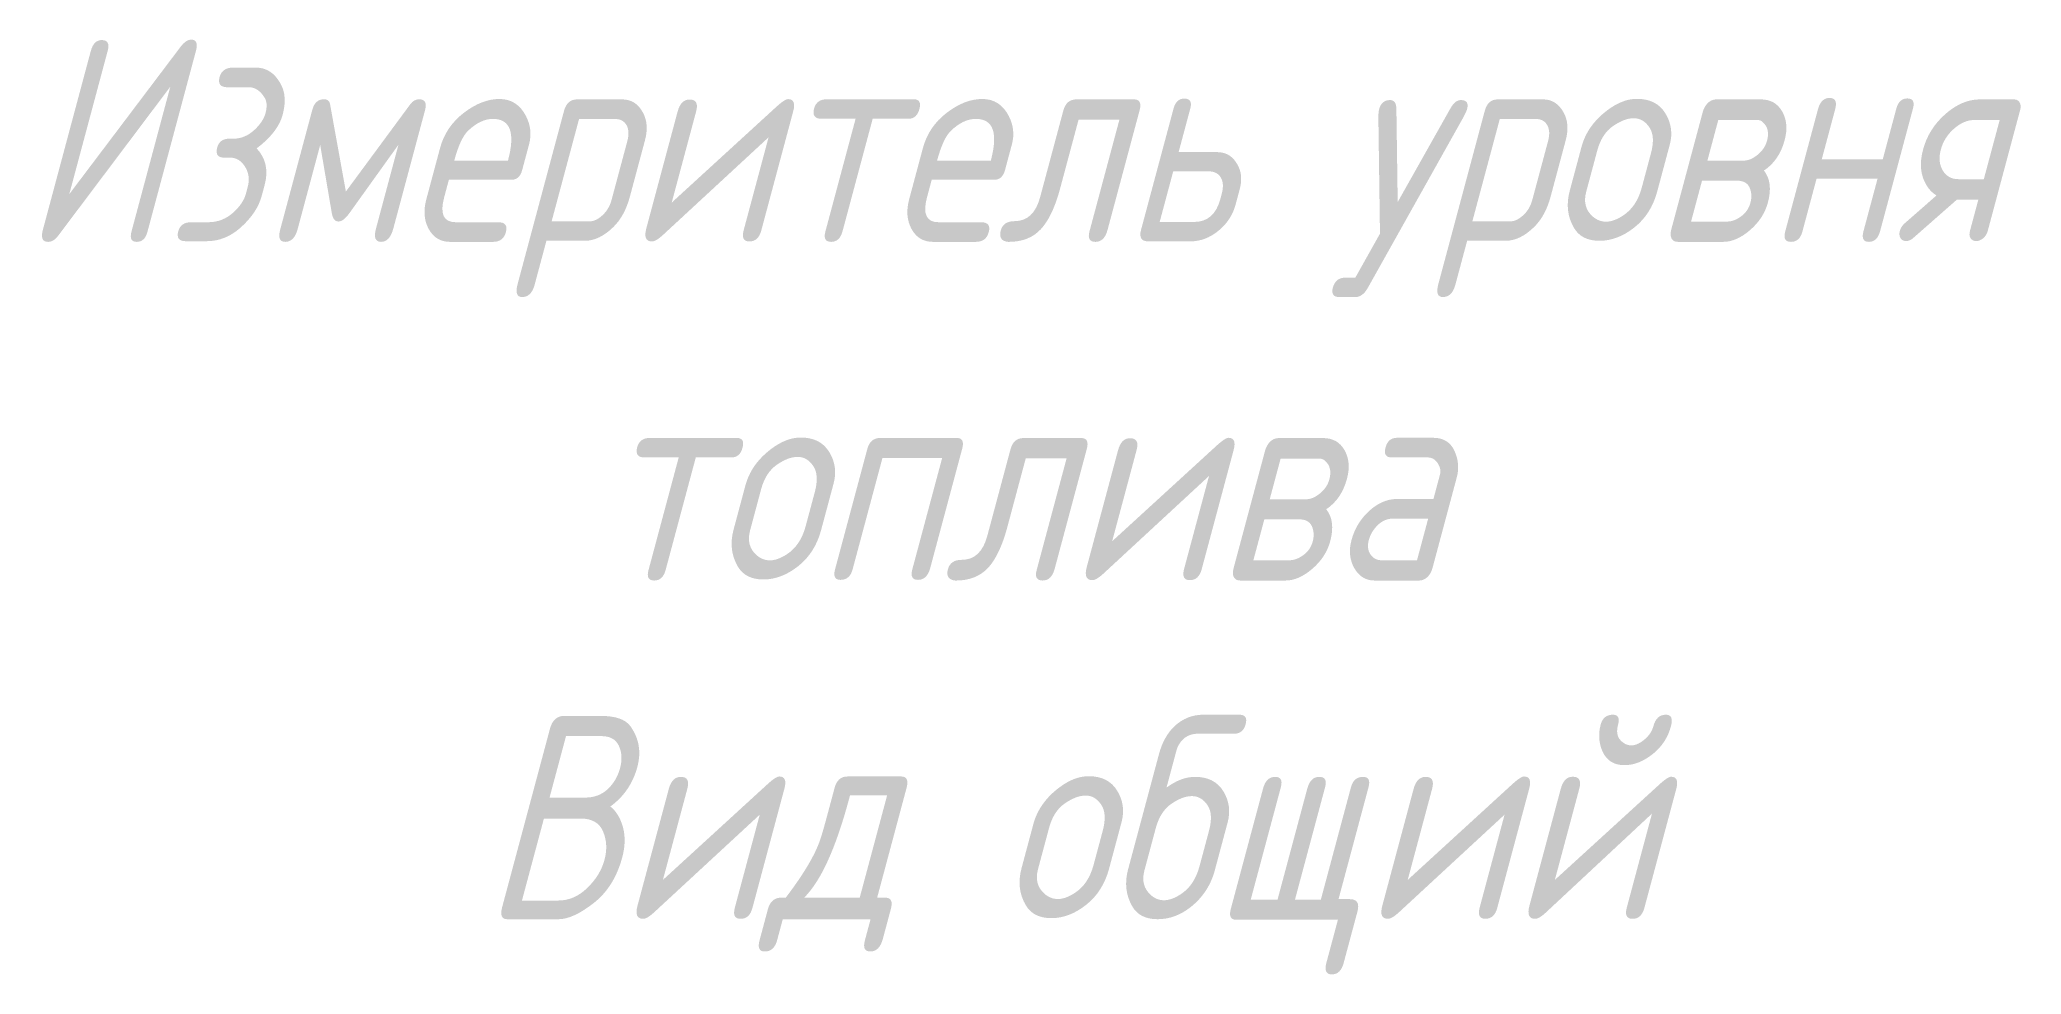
# Paper-space layout 'Sheet' of a CAD drawing. Header units: millimetres. Extents: x 305.3 to 354, y 20.8 to 43.8.
import ezdxf

# ---------------------------------------------------------------- set-up
doc = ezdxf.new("R2010")
doc.units = ezdxf.units.MM
doc.linetypes.add('Сплошная', pattern=[0])
doc.layers.get('0').update_dxf_attribs({"linetype": 'Сплошная'})

psp = doc.layouts.new('Sheet')

# ---------------------------------------------------------------- texts
at = {"insert": (297.435, 43.793), "char_height": 5, "attachment_point": 1}
psp.add_mtext_dynamic_manual_height_columns('\\pi7.3738;{\\fGOST|b0|i1|c204|p34;Измеритель уровня\\P\\pi21.561;топлива\\P\\pi18.706;Вид общий}', width=64.66536, gutter_width=1, heights=[0], dxfattribs=at)

doc.saveas('drawing.dxf')
